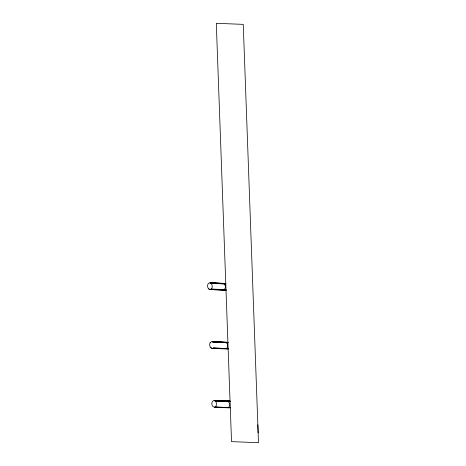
<?xml version="1.0" encoding="UTF-8"?>
<svg xmlns="http://www.w3.org/2000/svg" width="466" height="466" viewBox="0 0 466 466"><rect width="100%" height="100%" fill="white"/><g stroke="black" fill="none" stroke-linecap="round" stroke-linejoin="round"><path stroke-width="0.7" d="M228.154 349.046L212.368 348.399C209.747 348.213 209.03 344.601 210.189 342.65M210.114 342.801L211.727 341.607L227.903 342.254M209.98 282.78C212.956 283.538 213.212 289.415 209.799 289.532C206.817 288.769 206.56 282.909 209.98 282.78L225.765 283.45M214.506 407.255C217.739 406.474 216.981 400.341 213.62 400.51C210.731 401.581 211.383 407.045 214.506 407.255L230.297 407.89M212.368 348.399L213.224 348.073L228.13 348.498M228.136 348.644L213.224 348.073L228.142 348.784M230.286 407.639L214.942 407.156M226.004 290.038L210.871 289.345M225.783 283.94L211.081 283.363M223.418 290.085L226.01 290.172L210.224 289.543L226.01 290.19M227.926 342.795L213.009 342.038L212.117 341.636M230.07 401.651L215.152 400.894L230.064 401.482L228.375 401.418L229.703 403.871A8.522 6.373 7.9 0 1 229.75 405.105L228.794 407.284L230.274 407.354M214.727 407.226L228.387 407.587L215.368 406.929M225.777 283.771L224.088 283.707L225.777 283.794M214.261 400.492L230.053 401.162M210.422 282.914L223.645 283.445L210.195 282.833M210.644 283.037L225.771 283.654M211.284 289.048L225.993 289.642M211.086 289.217L225.998 289.817L224.309 289.741L225.462 287.394A8.487 6.343 7.9 0 0 225.352 285.839L224.303 283.893L210.865 283.182M212.787 341.887L227.915 342.487L212.56 341.77M213.009 342.038L227.921 342.627L226.231 342.562C227.921 343.995 228.194 347.1 226.453 348.597L228.142 348.667M214.931 400.743L230.058 401.343L214.704 400.626M212.339 341.689L227.909 342.399M214.482 400.544L230.053 401.255M212.152 348.405L210.632 347.589M208.494 288.734L209.356 289.398M258.141 432.891L243.252 24.372L216.294 23.3L231.52 441.628L258.479 442.7L257.844 424.753M230.28 407.5L228.596 407.453L230.28 407.523M230.047 401.11L227.49 401.022L230.047 401.133"/></g></svg>
